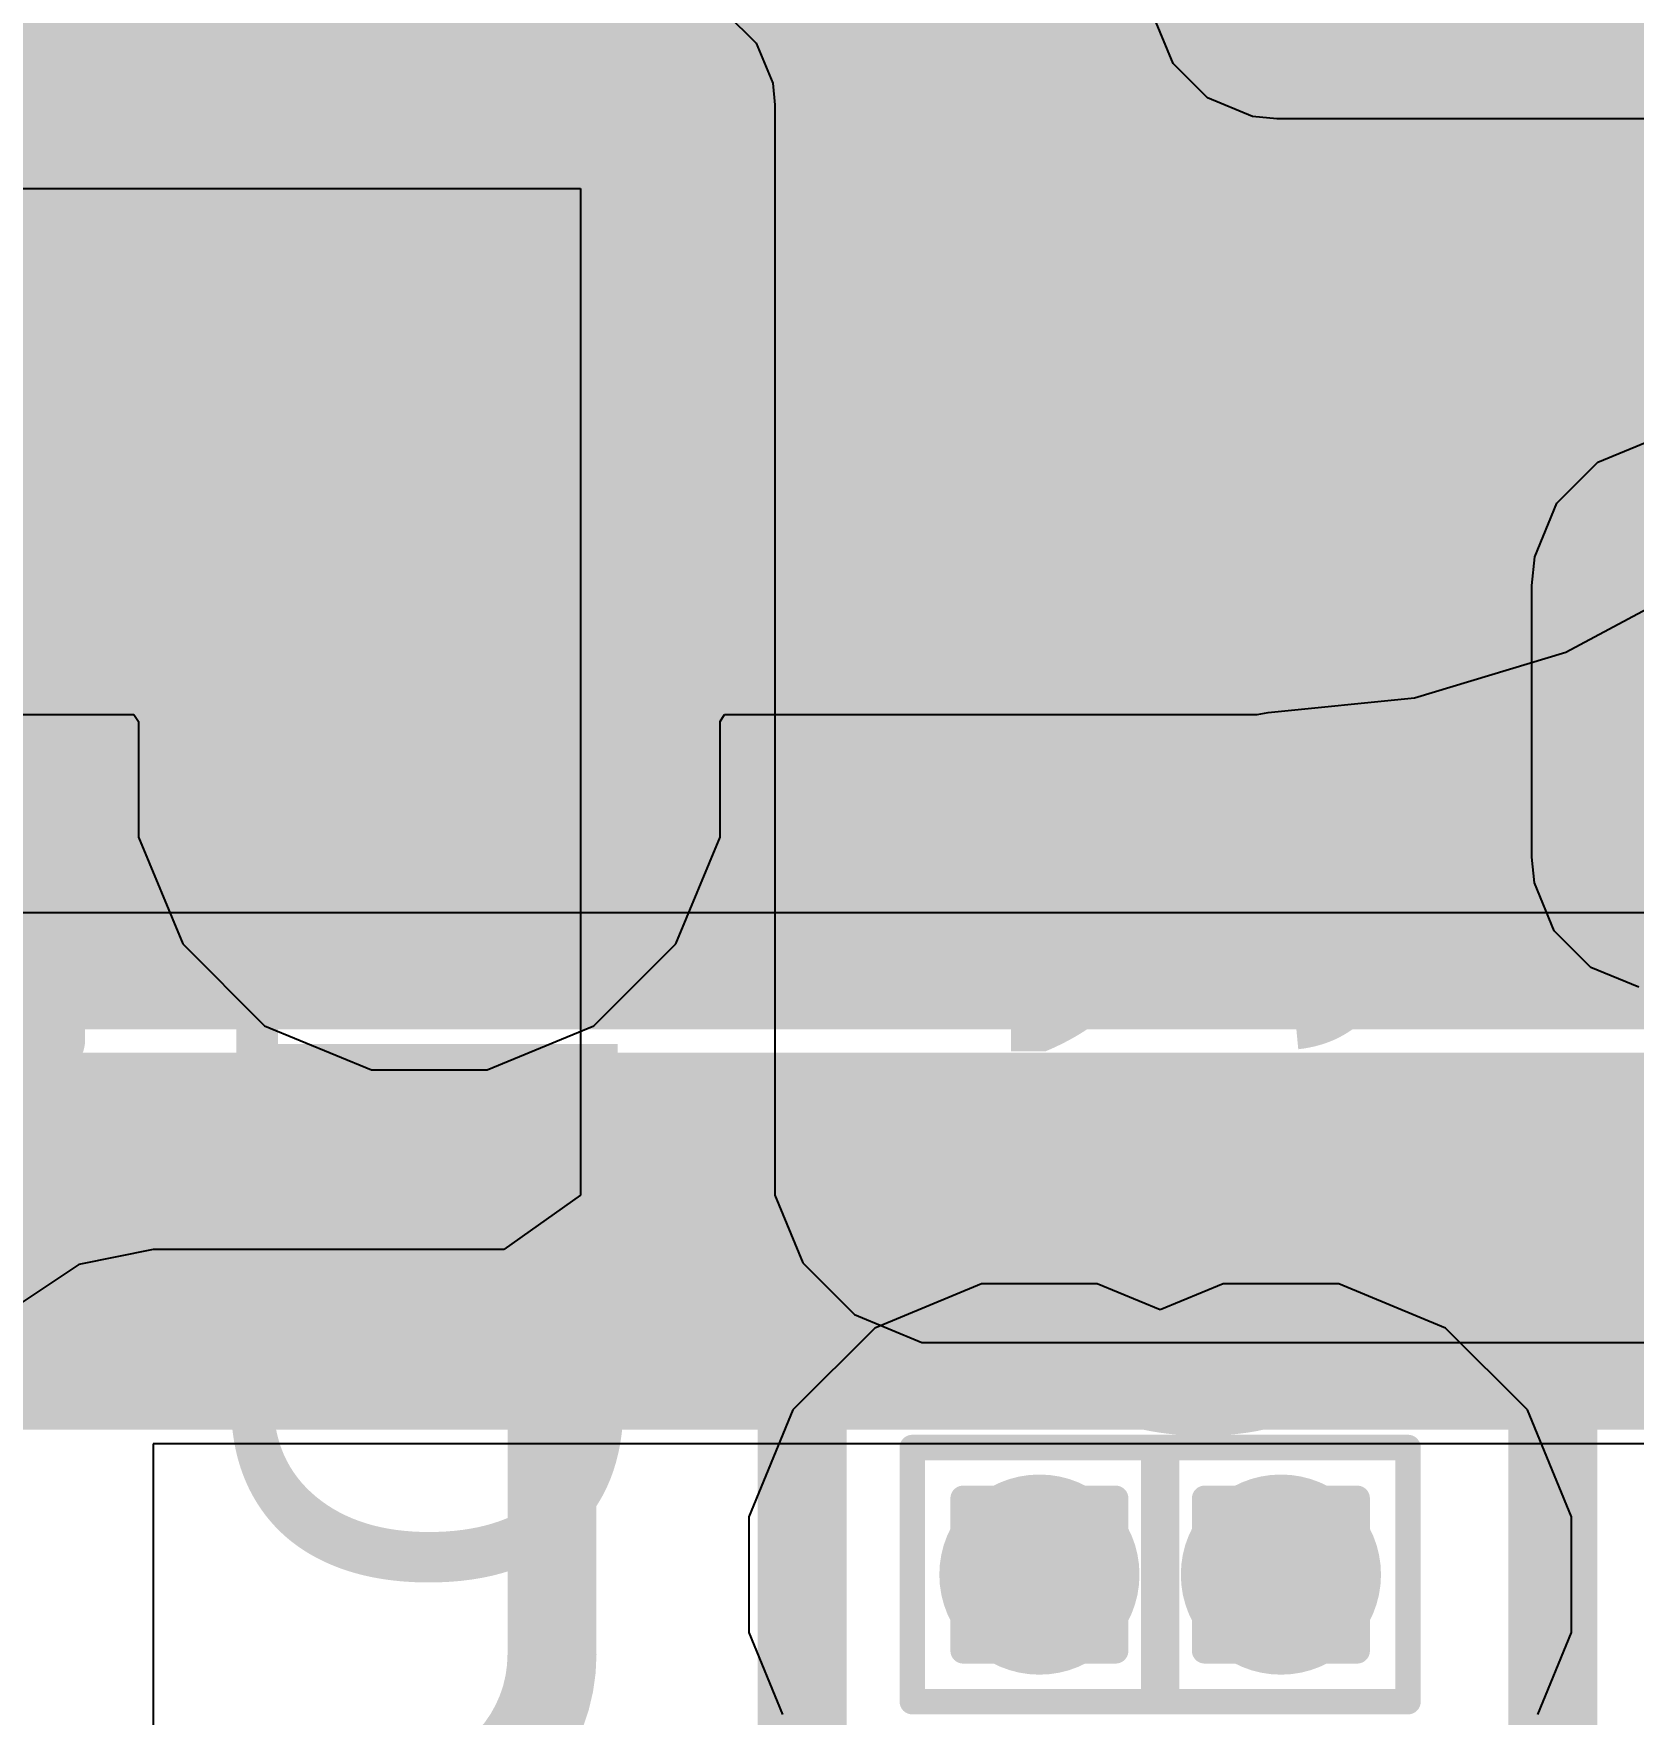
# Model space of a CAD drawing. Header units: inches. Extents: x -12 to 5357, y -8 to 5291.
# Drawn here: x 26.415 to 29.612, y 26.555 to 29.914 of the extents above; entities that cross this region are included whole.
import ezdxf

# ---------------------------------------------------------------- set-up
doc = ezdxf.new("R2010")
doc.units = ezdxf.units.IN
for name, color, linetype in [('Bottom Layer', 5, 'Continuous'), ('Bottom Overlay', 54, 'Continuous'), ('Bottom Paste', 16, 'Continuous'), ('Bottom Solder', 6, 'Continuous'), ('Drill Drawing', 1, 'Continuous'), ('Ground', 16, 'Continuous'), ('Power', 76, 'Continuous'), ('Top Layer', 1, 'Continuous'), ('Top Paste', 8, 'Continuous'), ('Top Solder', 216, 'Continuous'), ('Via Holes', 16, 'Continuous')]:
    doc.layers.add(name, color=color, linetype=linetype)
doc.styles.add('Arial', font='', dxfattribs={"height": 0.2})
doc.styles.get('Arial').set_extended_font_data('Arial')

# ---------------------------------------------------------------- blocks, each defined once
blk = doc.blocks.new('48_UFQFPN_7_7__19')
at = {"layer": 'Top Layer'}
for points in [[(-2.8, 2.8), (2.8, 2.8), (2.8, -2.8), (-2.8, -2.8)], [(-3.6, 2.4), (-3.05, 2.4), (-3.05, 2.1), (-3.6, 2.1)], [(-3.6, 1.9), (-3.05, 1.9), (-3.05, 1.6), (-3.6, 1.6)], [(-3.6, 1.4), (-3.05, 1.4), (-3.05, 1.1), (-3.6, 1.1)], [(-3.6, 0.9), (-3.05, 0.9), (-3.05, 0.6), (-3.6, 0.6)], [(-3.6, 0.4), (-3.05, 0.4), (-3.05, 0.1), (-3.6, 0.1)], [(-3.6, -0.1), (-3.05, -0.1), (-3.05, -0.4), (-3.6, -0.4)], [(-3.6, -0.6), (-3.05, -0.6), (-3.05, -0.9), (-3.6, -0.9)]]:
    blk.add_hatch(color=1, dxfattribs=at).paths.add_polyline_path(points)
at = {"layer": 'Top Paste'}
for points in [[(-2.8, 2.8), (2.8, 2.8), (2.8, -2.8), (-2.8, -2.8)], [(-3.6, 2.4), (-3.05, 2.4), (-3.05, 2.1), (-3.6, 2.1)], [(-3.6, 1.9), (-3.05, 1.9), (-3.05, 1.6), (-3.6, 1.6)], [(-3.6, 1.4), (-3.05, 1.4), (-3.05, 1.1), (-3.6, 1.1)], [(-3.6, 0.9), (-3.05, 0.9), (-3.05, 0.6), (-3.6, 0.6)], [(-3.6, 0.4), (-3.05, 0.4), (-3.05, 0.1), (-3.6, 0.1)], [(-3.6, -0.1), (-3.05, -0.1), (-3.05, -0.4), (-3.6, -0.4)], [(-3.6, -0.6), (-3.05, -0.6), (-3.05, -0.9), (-3.6, -0.9)]]:
    blk.add_hatch(color=8, dxfattribs=at).paths.add_polyline_path(points)
at = {"layer": 'Top Solder'}
for points in [[(-2.9016, 2.9016), (2.9016, 2.9016), (2.9016, -2.9016), (-2.9016, -2.9016)], [(-3.7016, 2.5016), (-2.9484, 2.5016), (-2.9484, 1.9984), (-3.7016, 1.9984)], [(-3.7016, 2.0016), (-2.9484, 2.0016), (-2.9484, 1.4984), (-3.7016, 1.4984)], [(-3.7016, 1.5016), (-2.9484, 1.5016), (-2.9484, 0.9984), (-3.7016, 0.9984)], [(-3.7016, 1.0016), (-2.9484, 1.0016), (-2.9484, 0.4984), (-3.7016, 0.4984)], [(-3.7016, 0.5016), (-2.9484, 0.5016), (-2.9484, -0.0016), (-3.7016, -0.0016)], [(-3.7016, 0.0016), (-2.9484, 0.0016), (-2.9484, -0.5016), (-3.7016, -0.5016)], [(-3.7016, -0.4984), (-2.9484, -0.4984), (-2.9484, -1.0016), (-3.7016, -1.0016)]]:
    blk.add_hatch(color=216, dxfattribs=at).paths.add_polyline_path(points)
blk = doc.blocks.new('C___0402_B_101')
at = {"layer": 'Bottom Layer'}
for points in [[(-0.2413, 0.3175), (-0.2413, -0.3175), (-0.6985, -0.3175), (-0.6985, 0.3175)], [(0.6985, 0.3175), (0.6985, -0.3175), (0.2413, -0.3175), (0.2413, 0.3175)]]:
    blk.add_hatch(color=5, dxfattribs=at).paths.add_polyline_path(points)
at = {"layer": 'Bottom Paste'}
for points in [[(-0.2413, 0.3175), (-0.2413, -0.3175), (-0.6985, -0.3175), (-0.6985, 0.3175)], [(0.6985, 0.3175), (0.6985, -0.3175), (0.2413, -0.3175), (0.2413, 0.3175)]]:
    blk.add_hatch(color=16, dxfattribs=at).paths.add_polyline_path(points)
at = {"layer": 'Bottom Solder'}
for points in [[(-0.1813, 0.3775), (-0.1813, -0.3775), (-0.7585, -0.3775), (-0.7585, 0.3775)], [(0.7585, 0.3775), (0.7585, -0.3775), (0.1813, -0.3775), (0.1813, 0.3775)]]:
    blk.add_hatch(color=6, dxfattribs=at).paths.add_polyline_path(points)
at = {"layer": 'Bottom Overlay'}
for points in [[(-0.7874, 0.4064, 0.127, 0.127, 0), (-0.7874, -0.4064, 0.127, 0.127, 0)], [(-0.2794, 0.4064, 0.127, 0.127, 0), (-0.7874, 0.4064, 0.127, 0.127, 0)], [(0.7874, 0.4064, 0.127, 0.127, 0), (0.2794, 0.4064, 0.127, 0.127, 0)], [(0.7874, 0.4064, 0.127, 0.127, 0), (0.7874, -0.4064, 0.127, 0.127, 0)], [(-0.2794, -0.4064, 0.127, 0.127, 0), (-0.7874, -0.4064, 0.127, 0.127, 0)], [(0.7874, -0.4064, 0.127, 0.127, 0), (0.2794, -0.4064, 0.127, 0.127, 0)]]:
    blk.add_lwpolyline(points, format="xyseb", dxfattribs=at)
for points in [[(-0.8191, 0.4064, 0.0635, 0.0635, 1), (-0.7556, 0.4064, 0.0635, 0.0635, 1)], [(-0.8191, 0.4064, 0.0635, 0.0635, 1), (-0.7556, 0.4064, 0.0635, 0.0635, 1)], [(-0.3111, 0.4064, 0.0635, 0.0635, 1), (-0.2477, 0.4064, 0.0635, 0.0635, 1)], [(0.2477, 0.4064, 0.0635, 0.0635, 1), (0.3112, 0.4064, 0.0635, 0.0635, 1)], [(0.7557, 0.4064, 0.0635, 0.0635, 1), (0.8192, 0.4064, 0.0635, 0.0635, 1)], [(0.7557, 0.4064, 0.0635, 0.0635, 1), (0.8192, 0.4064, 0.0635, 0.0635, 1)], [(-0.8191, -0.4064, 0.0635, 0.0635, 1), (-0.7556, -0.4064, 0.0635, 0.0635, 1)], [(-0.8191, -0.4064, 0.0635, 0.0635, 1), (-0.7556, -0.4064, 0.0635, 0.0635, 1)], [(-0.3111, -0.4064, 0.0635, 0.0635, 1), (-0.2477, -0.4064, 0.0635, 0.0635, 1)], [(0.2477, -0.4064, 0.0635, 0.0635, 1), (0.3112, -0.4064, 0.0635, 0.0635, 1)], [(0.7557, -0.4064, 0.0635, 0.0635, 1), (0.8192, -0.4064, 0.0635, 0.0635, 1)], [(0.7557, -0.4064, 0.0635, 0.0635, 1), (0.8192, -0.4064, 0.0635, 0.0635, 1)]]:
    blk.add_lwpolyline(points, format="xyseb", close=True, dxfattribs=at)
blk = doc.blocks.new('C___0402_B_106')
at = {"layer": 'Bottom Layer'}
for points in [[(-0.2413, 0.3175), (-0.2413, -0.3175), (-0.6985, -0.3175), (-0.6985, 0.3175)], [(0.6985, 0.3175), (0.6985, -0.3175), (0.2413, -0.3175), (0.2413, 0.3175)]]:
    blk.add_hatch(color=5, dxfattribs=at).paths.add_polyline_path(points)
at = {"layer": 'Bottom Paste'}
for points in [[(-0.2413, 0.3175), (-0.2413, -0.3175), (-0.6985, -0.3175), (-0.6985, 0.3175)], [(0.6985, 0.3175), (0.6985, -0.3175), (0.2413, -0.3175), (0.2413, 0.3175)]]:
    blk.add_hatch(color=16, dxfattribs=at).paths.add_polyline_path(points)
at = {"layer": 'Bottom Solder'}
for points in [[(-0.1813, 0.3775), (-0.1813, -0.3775), (-0.7585, -0.3775), (-0.7585, 0.3775)], [(0.7585, 0.3775), (0.7585, -0.3775), (0.1813, -0.3775), (0.1813, 0.3775)]]:
    blk.add_hatch(color=6, dxfattribs=at).paths.add_polyline_path(points)
at = {"layer": 'Bottom Overlay'}
for points in [[(-0.7874, -0.4064, 0.127, 0.127, 0), (-0.7874, 0.4064, 0.127, 0.127, 0)], [(-0.7874, 0.4064, 0.127, 0.127, 0), (-0.2794, 0.4064, 0.127, 0.127, 0)], [(0.7874, 0.4064, 0.127, 0.127, 0), (0.2794, 0.4064, 0.127, 0.127, 0)], [(0.7874, -0.4064, 0.127, 0.127, 0), (0.7874, 0.4064, 0.127, 0.127, 0)], [(-0.2794, -0.4064, 0.127, 0.127, 0), (-0.7874, -0.4064, 0.127, 0.127, 0)], [(0.7874, -0.4064, 0.127, 0.127, 0), (0.2794, -0.4064, 0.127, 0.127, 0)]]:
    blk.add_lwpolyline(points, format="xyseb", dxfattribs=at)
for points in [[(-0.8191, 0.4064, 0.0635, 0.0635, 1), (-0.7556, 0.4064, 0.0635, 0.0635, 1)], [(-0.8191, 0.4064, 0.0635, 0.0635, 1), (-0.7556, 0.4064, 0.0635, 0.0635, 1)], [(-0.3112, 0.4064, 0.0635, 0.0635, 1), (-0.2477, 0.4064, 0.0635, 0.0635, 1)], [(0.2477, 0.4064, 0.0635, 0.0635, 1), (0.3111, 0.4064, 0.0635, 0.0635, 1)], [(0.7556, 0.4064, 0.0635, 0.0635, 1), (0.8191, 0.4064, 0.0635, 0.0635, 1)], [(0.7556, 0.4064, 0.0635, 0.0635, 1), (0.8191, 0.4064, 0.0635, 0.0635, 1)], [(-0.8191, -0.4064, 0.0635, 0.0635, 1), (-0.7556, -0.4064, 0.0635, 0.0635, 1)], [(-0.8191, -0.4064, 0.0635, 0.0635, 1), (-0.7556, -0.4064, 0.0635, 0.0635, 1)], [(-0.3112, -0.4064, 0.0635, 0.0635, 1), (-0.2477, -0.4064, 0.0635, 0.0635, 1)], [(0.2477, -0.4064, 0.0635, 0.0635, 1), (0.3111, -0.4064, 0.0635, 0.0635, 1)], [(0.7556, -0.4064, 0.0635, 0.0635, 1), (0.8191, -0.4064, 0.0635, 0.0635, 1)], [(0.7556, -0.4064, 0.0635, 0.0635, 1), (0.8191, -0.4064, 0.0635, 0.0635, 1)]]:
    blk.add_lwpolyline(points, format="xyseb", close=True, dxfattribs=at)
blk = doc.blocks.new('C___0402_B_111')
at = {"layer": 'Bottom Layer'}
for points in [[(-0.2413, 0.3175), (-0.2413, -0.3175), (-0.6985, -0.3175), (-0.6985, 0.3175)], [(0.6985, 0.3175), (0.6985, -0.3175), (0.2413, -0.3175), (0.2413, 0.3175)]]:
    blk.add_hatch(color=5, dxfattribs=at).paths.add_polyline_path(points)
at = {"layer": 'Bottom Paste'}
for points in [[(-0.2413, 0.3175), (-0.2413, -0.3175), (-0.6985, -0.3175), (-0.6985, 0.3175)], [(0.6985, 0.3175), (0.6985, -0.3175), (0.2413, -0.3175), (0.2413, 0.3175)]]:
    blk.add_hatch(color=16, dxfattribs=at).paths.add_polyline_path(points)
at = {"layer": 'Bottom Solder'}
for points in [[(-0.1813, 0.3775), (-0.1813, -0.3775), (-0.7585, -0.3775), (-0.7585, 0.3775)], [(0.7585, 0.3775), (0.7585, -0.3775), (0.1813, -0.3775), (0.1813, 0.3775)]]:
    blk.add_hatch(color=6, dxfattribs=at).paths.add_polyline_path(points)
at = {"layer": 'Bottom Overlay'}
for points in [[(-0.7874, 0.4064, 0.127, 0.127, 0), (-0.7874, -0.4064, 0.127, 0.127, 0)], [(-0.2794, 0.4064, 0.127, 0.127, 0), (-0.7874, 0.4064, 0.127, 0.127, 0)], [(0.2794, 0.4064, 0.127, 0.127, 0), (0.7874, 0.4064, 0.127, 0.127, 0)], [(0.7874, 0.4064, 0.127, 0.127, 0), (0.7874, -0.4064, 0.127, 0.127, 0)], [(-0.7874, -0.4064, 0.127, 0.127, 0), (-0.2794, -0.4064, 0.127, 0.127, 0)], [(0.2794, -0.4064, 0.127, 0.127, 0), (0.7874, -0.4064, 0.127, 0.127, 0)]]:
    blk.add_lwpolyline(points, format="xyseb", dxfattribs=at)
for points in [[(-0.8191, 0.4064, 0.0635, 0.0635, 1), (-0.7556, 0.4064, 0.0635, 0.0635, 1)], [(-0.8191, 0.4064, 0.0635, 0.0635, 1), (-0.7556, 0.4064, 0.0635, 0.0635, 1)], [(-0.3112, 0.4064, 0.0635, 0.0635, 1), (-0.2477, 0.4064, 0.0635, 0.0635, 1)], [(0.2477, 0.4064, 0.0635, 0.0635, 1), (0.3111, 0.4064, 0.0635, 0.0635, 1)], [(0.7556, 0.4064, 0.0635, 0.0635, 1), (0.8191, 0.4064, 0.0635, 0.0635, 1)], [(0.7556, 0.4064, 0.0635, 0.0635, 1), (0.8191, 0.4064, 0.0635, 0.0635, 1)], [(-0.8191, -0.4064, 0.0635, 0.0635, 1), (-0.7556, -0.4064, 0.0635, 0.0635, 1)], [(-0.8191, -0.4064, 0.0635, 0.0635, 1), (-0.7556, -0.4064, 0.0635, 0.0635, 1)], [(-0.3112, -0.4064, 0.0635, 0.0635, 1), (-0.2477, -0.4064, 0.0635, 0.0635, 1)], [(0.2477, -0.4064, 0.0635, 0.0635, 1), (0.3111, -0.4064, 0.0635, 0.0635, 1)], [(0.7556, -0.4064, 0.0635, 0.0635, 1), (0.8191, -0.4064, 0.0635, 0.0635, 1)], [(0.7556, -0.4064, 0.0635, 0.0635, 1), (0.8191, -0.4064, 0.0635, 0.0635, 1)]]:
    blk.add_lwpolyline(points, format="xyseb", close=True, dxfattribs=at)
blk = doc.blocks.new('C___0402_B_112')
at = {"layer": 'Bottom Layer'}
for points in [[(-0.2413, 0.3175), (-0.2413, -0.3175), (-0.6985, -0.3175), (-0.6985, 0.3175)], [(0.6985, 0.3175), (0.6985, -0.3175), (0.2413, -0.3175), (0.2413, 0.3175)]]:
    blk.add_hatch(color=5, dxfattribs=at).paths.add_polyline_path(points)
at = {"layer": 'Bottom Paste'}
for points in [[(-0.2413, 0.3175), (-0.2413, -0.3175), (-0.6985, -0.3175), (-0.6985, 0.3175)], [(0.6985, 0.3175), (0.6985, -0.3175), (0.2413, -0.3175), (0.2413, 0.3175)]]:
    blk.add_hatch(color=16, dxfattribs=at).paths.add_polyline_path(points)
at = {"layer": 'Bottom Solder'}
for points in [[(-0.1813, 0.3775), (-0.1813, -0.3775), (-0.7585, -0.3775), (-0.7585, 0.3775)], [(0.7585, 0.3775), (0.7585, -0.3775), (0.1813, -0.3775), (0.1813, 0.3775)]]:
    blk.add_hatch(color=6, dxfattribs=at).paths.add_polyline_path(points)
at = {"layer": 'Bottom Overlay'}
for points in [[(-0.7874, 0.4064, 0.127, 0.127, 0), (-0.7874, -0.4064, 0.127, 0.127, 0)], [(-0.7874, 0.4064, 0.127, 0.127, 0), (-0.2794, 0.4064, 0.127, 0.127, 0)], [(0.2794, 0.4064, 0.127, 0.127, 0), (0.7874, 0.4064, 0.127, 0.127, 0)], [(0.7874, 0.4064, 0.127, 0.127, 0), (0.7874, -0.4064, 0.127, 0.127, 0)], [(-0.7874, -0.4064, 0.127, 0.127, 0), (-0.2794, -0.4064, 0.127, 0.127, 0)], [(0.2794, -0.4064, 0.127, 0.127, 0), (0.7874, -0.4064, 0.127, 0.127, 0)]]:
    blk.add_lwpolyline(points, format="xyseb", dxfattribs=at)
for points in [[(-0.8192, 0.4064, 0.0635, 0.0635, 1), (-0.7557, 0.4064, 0.0635, 0.0635, 1)], [(-0.8192, 0.4064, 0.0635, 0.0635, 1), (-0.7557, 0.4064, 0.0635, 0.0635, 1)], [(-0.3111, 0.4064, 0.0635, 0.0635, 1), (-0.2477, 0.4064, 0.0635, 0.0635, 1)], [(0.2477, 0.4064, 0.0635, 0.0635, 1), (0.3111, 0.4064, 0.0635, 0.0635, 1)], [(0.7557, 0.4064, 0.0635, 0.0635, 1), (0.8192, 0.4064, 0.0635, 0.0635, 1)], [(0.7557, 0.4064, 0.0635, 0.0635, 1), (0.8192, 0.4064, 0.0635, 0.0635, 1)], [(-0.8192, -0.4064, 0.0635, 0.0635, 1), (-0.7557, -0.4064, 0.0635, 0.0635, 1)], [(-0.8192, -0.4064, 0.0635, 0.0635, 1), (-0.7557, -0.4064, 0.0635, 0.0635, 1)], [(-0.3111, -0.4064, 0.0635, 0.0635, 1), (-0.2477, -0.4064, 0.0635, 0.0635, 1)], [(0.2477, -0.4064, 0.0635, 0.0635, 1), (0.3111, -0.4064, 0.0635, 0.0635, 1)], [(0.7557, -0.4064, 0.0635, 0.0635, 1), (0.8192, -0.4064, 0.0635, 0.0635, 1)], [(0.7557, -0.4064, 0.0635, 0.0635, 1), (0.8192, -0.4064, 0.0635, 0.0635, 1)]]:
    blk.add_lwpolyline(points, format="xyseb", close=True, dxfattribs=at)

msp = doc.modelspace()

# ---------------------------------------------------------------- hatches: boundary and pattern name
at = {"layer": 'Bottom Layer'}
h = msp.add_hatch(color=5, dxfattribs=at)
edge = h.paths.add_edge_path()
edge.add_arc((27.2056, 28.424), 0.2, 0, 360)
h = msp.add_hatch(color=5, dxfattribs=at)
edge = h.paths.add_edge_path()
edge.add_arc((28.4248, 26.8345), 0.2, 0, 360)
h = msp.add_hatch(color=5, dxfattribs=at)
edge = h.paths.add_edge_path()
edge.add_arc((28.9074, 26.8345), 0.2, 0, 360)
at = {"layer": 'Ground'}
h = msp.add_hatch(color=16, dxfattribs=at)
edge = h.paths.add_edge_path()
edge.add_arc((27.2056, 28.424), 0.2, 0, 360)
h = msp.add_hatch(color=16, dxfattribs=at)
edge = h.paths.add_edge_path()
edge.add_arc((28.4248, 26.8345), 0.2, 0, 360)
h = msp.add_hatch(color=16, dxfattribs=at)
edge = h.paths.add_edge_path()
edge.add_arc((28.9074, 26.8345), 0.2, 0, 360)
at = {"layer": 'Power'}
h = msp.add_hatch(color=76, dxfattribs=at)
edge = h.paths.add_edge_path()
edge.add_arc((27.2056, 28.424), 0.2, 0, 360)
h = msp.add_hatch(color=76, dxfattribs=at)
edge = h.paths.add_edge_path()
edge.add_arc((28.4248, 26.8345), 0.2, 0, 360)
h = msp.add_hatch(color=76, dxfattribs=at)
edge = h.paths.add_edge_path()
edge.add_arc((28.9074, 26.8345), 0.2, 0, 360)
at = {"layer": 'Top Layer'}
h = msp.add_hatch(color=1, dxfattribs=at)
edge = h.paths.add_edge_path()
edge.add_arc((27.2056, 28.424), 0.2, 0, 360)
h = msp.add_hatch(color=1, dxfattribs=at)
edge = h.paths.add_edge_path()
edge.add_arc((28.4248, 26.8345), 0.2, 0, 360)
h = msp.add_hatch(color=1, dxfattribs=at)
edge = h.paths.add_edge_path()
edge.add_arc((28.9074, 26.8345), 0.2, 0, 360)
at = {"layer": 'Via Holes'}
h = msp.add_hatch(color=7, dxfattribs=at)
edge = h.paths.add_edge_path()
edge.add_arc((27.2056, 28.424), 0.1, 0, 360)
h = msp.add_hatch(color=7, dxfattribs=at)
edge = h.paths.add_edge_path()
edge.add_arc((28.4248, 26.8345), 0.1, 0, 360)
h = msp.add_hatch(color=7, dxfattribs=at)
edge = h.paths.add_edge_path()
edge.add_arc((28.9074, 26.8345), 0.1, 0, 360)

# ---------------------------------------------------------------- linework, layer by layer
at = {"layer": 'Bottom Layer'}
for p, q in [((27.7975, 29.9559), (27.8587, 29.8948)), ((28.6918, 29.8545), (28.6545, 29.9446)), ((27.8587, 29.8948), (27.8918, 29.8149)), ((28.7607, 29.7856), (28.6918, 29.8545)), ((27.8918, 29.8149), (27.896, 29.7716)), ((27.896, 29.7716), (27.896, 29.7716)), ((27.896, 29.7716), (27.8961, 28.7841)), ((28.8507, 29.7483), (28.7607, 29.7856)), ((28.8995, 29.7435), (28.8507, 29.7483)), ((31.2214, 29.7435), (28.8995, 29.7435)), ((26.237, 29.6048), (27.5076, 29.6048)), ((27.5076, 29.6048), (27.5076, 28.7841)), ((29.5407, 29.0574), (29.6476, 29.1016)), ((29.4589, 28.9756), (29.5407, 29.0574)), ((29.4147, 28.8687), (29.4589, 28.9756)), ((29.409, 28.8109), (29.4147, 28.8687)), ((29.409, 28.2685), (29.409, 28.8109)), ((27.5076, 28.7841), (27.5076, 27.5926)), ((27.8961, 28.7841), (27.8961, 27.6655)), ((29.4141, 28.2168), (29.409, 28.2685)), ((29.409, 28.2685), (29.409, 28.2685)), ((29.4537, 28.121), (29.4141, 28.2168)), ((29.527, 28.0478), (29.4537, 28.121)), ((29.6227, 28.0082), (29.527, 28.0478)), ((27.8961, 27.6655), (27.8961, 27.5925)), ((27.5076, 27.5926), (27.3548, 27.484)), ((27.8961, 27.5925), (27.9519, 27.4577)), ((26.6541, 27.484), (26.5054, 27.4544)), ((27.3548, 27.484), (26.6541, 27.484)), ((26.5054, 27.4544), (26.3794, 27.3702)), ((27.9519, 27.4577), (28.0552, 27.3544)), ((28.0552, 27.3544), (28.19, 27.2986)), ((28.19, 27.2986), (28.263, 27.2986)), ((28.263, 27.2986), (28.263, 27.2986)), ((28.263, 27.2986), (30.0427, 27.2986)), ((26.6541, 27.0955), (26.6541, 24.8436)), ((29.8438, 27.0955), (26.6541, 27.0955))]:
    msp.add_line(p, q, dxfattribs=at)
for points in [[(26.1609, 29.3017, 0.381, 0.381, 0), (27.2041, 29.3017, 0.381, 0.381, 0)], [(27.2041, 29.3017, 0.381, 0.381, 0), (27.2041, 29.3017, 0.381, 0.381, 0)], [(27.2041, 29.3017, 0.381, 0.381, 0), (27.2056, 29.3017, 0.381, 0.381, 0)], [(27.2056, 28.424, 0.381, 0.381, 0), (27.2056, 29.3017, 0.381, 0.381, 0)]]:
    msp.add_lwpolyline(points, format="xyseb", dxfattribs=at)
for points in [[(27.1088, 29.3017, 0.1905, 0.1905, 1), (27.2993, 29.3017, 0.1905, 0.1905, 1)], [(27.1088, 29.3017, 0.1905, 0.1905, 1), (27.2993, 29.3017, 0.1905, 0.1905, 1)], [(27.1088, 29.3017, 0.1905, 0.1905, 1), (27.2993, 29.3017, 0.1905, 0.1905, 1)], [(27.1088, 29.3017, 0.1905, 0.1905, 1), (27.2993, 29.3017, 0.1905, 0.1905, 1)], [(27.1103, 29.3017, 0.1905, 0.1905, 1), (27.3008, 29.3017, 0.1905, 0.1905, 1)], [(27.1103, 29.3017, 0.1905, 0.1905, 1), (27.3008, 29.3017, 0.1905, 0.1905, 1)], [(27.1103, 28.424, 0.1905, 0.1905, 1), (27.3008, 28.424, 0.1905, 0.1905, 1)]]:
    msp.add_lwpolyline(points, format="xyseb", close=True, dxfattribs=at)
at = {"layer": 'Drill Drawing'}
for points in [[(26.9516, 28.678, 0.0508, 0.0508, 0), (27.4596, 28.678, 0.0508, 0.0508, 0)], [(26.9516, 28.17, 0.0508, 0.0508, 0), (26.9516, 28.678, 0.0508, 0.0508, 0)], [(27.4596, 28.17, 0.0508, 0.0508, 0), (27.4596, 28.678, 0.0508, 0.0508, 0)], [(27.0532, 28.5764, 0.0508, 0.0508, 0), (27.358, 28.5764, 0.0508, 0.0508, 0)], [(27.0532, 28.2716, 0.0508, 0.0508, 0), (27.0532, 28.5764, 0.0508, 0.0508, 0)], [(27.358, 28.2716, 0.0508, 0.0508, 0), (27.358, 28.5764, 0.0508, 0.0508, 0)], [(27.0532, 28.2716, 0.0508, 0.0508, 0), (27.358, 28.2716, 0.0508, 0.0508, 0)], [(26.9516, 28.17, 0.0508, 0.0508, 0), (27.4596, 28.17, 0.0508, 0.0508, 0)], [(28.1708, 27.0885, 0.0508, 0.0508, 0), (28.6788, 27.0885, 0.0508, 0.0508, 0)], [(28.1708, 26.5805, 0.0508, 0.0508, 0), (28.1708, 27.0885, 0.0508, 0.0508, 0)], [(28.6534, 27.0885, 0.0508, 0.0508, 0), (29.1614, 27.0885, 0.0508, 0.0508, 0)], [(28.6534, 26.5805, 0.0508, 0.0508, 0), (28.6534, 27.0885, 0.0508, 0.0508, 0)], [(28.6788, 26.5805, 0.0508, 0.0508, 0), (28.6788, 27.0885, 0.0508, 0.0508, 0)], [(29.1614, 26.5805, 0.0508, 0.0508, 0), (29.1614, 27.0885, 0.0508, 0.0508, 0)], [(28.2724, 26.9869, 0.0508, 0.0508, 0), (28.5772, 26.9869, 0.0508, 0.0508, 0)], [(28.2724, 26.6821, 0.0508, 0.0508, 0), (28.2724, 26.9869, 0.0508, 0.0508, 0)], [(28.5772, 26.6821, 0.0508, 0.0508, 0), (28.5772, 26.9869, 0.0508, 0.0508, 0)], [(28.755, 26.9869, 0.0508, 0.0508, 0), (29.0598, 26.9869, 0.0508, 0.0508, 0)], [(28.755, 26.6821, 0.0508, 0.0508, 0), (28.755, 26.9869, 0.0508, 0.0508, 0)], [(29.0598, 26.6821, 0.0508, 0.0508, 0), (29.0598, 26.9869, 0.0508, 0.0508, 0)], [(28.2724, 26.6821, 0.0508, 0.0508, 0), (28.5772, 26.6821, 0.0508, 0.0508, 0)], [(28.755, 26.6821, 0.0508, 0.0508, 0), (29.0598, 26.6821, 0.0508, 0.0508, 0)], [(28.1708, 26.5805, 0.0508, 0.0508, 0), (28.6788, 26.5805, 0.0508, 0.0508, 0)], [(28.6534, 26.5805, 0.0508, 0.0508, 0), (29.1614, 26.5805, 0.0508, 0.0508, 0)]]:
    msp.add_lwpolyline(points, format="xyseb", dxfattribs=at)
for points in [[(26.9389, 28.678, 0.0254, 0.0254, 1), (26.9643, 28.678, 0.0254, 0.0254, 1)], [(26.9389, 28.678, 0.0254, 0.0254, 1), (26.9643, 28.678, 0.0254, 0.0254, 1)], [(27.4469, 28.678, 0.0254, 0.0254, 1), (27.4723, 28.678, 0.0254, 0.0254, 1)], [(27.4469, 28.678, 0.0254, 0.0254, 1), (27.4723, 28.678, 0.0254, 0.0254, 1)], [(27.0405, 28.5764, 0.0254, 0.0254, 1), (27.0659, 28.5764, 0.0254, 0.0254, 1)], [(27.0405, 28.5764, 0.0254, 0.0254, 1), (27.0659, 28.5764, 0.0254, 0.0254, 1)], [(27.3453, 28.5764, 0.0254, 0.0254, 1), (27.3707, 28.5764, 0.0254, 0.0254, 1)], [(27.3453, 28.5764, 0.0254, 0.0254, 1), (27.3707, 28.5764, 0.0254, 0.0254, 1)], [(27.0405, 28.2716, 0.0254, 0.0254, 1), (27.0659, 28.2716, 0.0254, 0.0254, 1)], [(27.0405, 28.2716, 0.0254, 0.0254, 1), (27.0659, 28.2716, 0.0254, 0.0254, 1)], [(27.3453, 28.2716, 0.0254, 0.0254, 1), (27.3707, 28.2716, 0.0254, 0.0254, 1)], [(27.3453, 28.2716, 0.0254, 0.0254, 1), (27.3707, 28.2716, 0.0254, 0.0254, 1)], [(26.9389, 28.17, 0.0254, 0.0254, 1), (26.9643, 28.17, 0.0254, 0.0254, 1)], [(26.9389, 28.17, 0.0254, 0.0254, 1), (26.9643, 28.17, 0.0254, 0.0254, 1)], [(27.4469, 28.17, 0.0254, 0.0254, 1), (27.4723, 28.17, 0.0254, 0.0254, 1)], [(27.4469, 28.17, 0.0254, 0.0254, 1), (27.4723, 28.17, 0.0254, 0.0254, 1)], [(28.1581, 27.0885, 0.0254, 0.0254, 1), (28.1835, 27.0885, 0.0254, 0.0254, 1)], [(28.1581, 27.0885, 0.0254, 0.0254, 1), (28.1835, 27.0885, 0.0254, 0.0254, 1)], [(28.6407, 27.0885, 0.0254, 0.0254, 1), (28.6661, 27.0885, 0.0254, 0.0254, 1)], [(28.6407, 27.0885, 0.0254, 0.0254, 1), (28.6661, 27.0885, 0.0254, 0.0254, 1)], [(28.6661, 27.0885, 0.0254, 0.0254, 1), (28.6915, 27.0885, 0.0254, 0.0254, 1)], [(28.6661, 27.0885, 0.0254, 0.0254, 1), (28.6915, 27.0885, 0.0254, 0.0254, 1)], [(29.1487, 27.0885, 0.0254, 0.0254, 1), (29.1741, 27.0885, 0.0254, 0.0254, 1)], [(29.1487, 27.0885, 0.0254, 0.0254, 1), (29.1741, 27.0885, 0.0254, 0.0254, 1)], [(28.2597, 26.9869, 0.0254, 0.0254, 1), (28.2851, 26.9869, 0.0254, 0.0254, 1)], [(28.2597, 26.9869, 0.0254, 0.0254, 1), (28.2851, 26.9869, 0.0254, 0.0254, 1)], [(28.5645, 26.9869, 0.0254, 0.0254, 1), (28.5899, 26.9869, 0.0254, 0.0254, 1)], [(28.5645, 26.9869, 0.0254, 0.0254, 1), (28.5899, 26.9869, 0.0254, 0.0254, 1)], [(28.7423, 26.9869, 0.0254, 0.0254, 1), (28.7677, 26.9869, 0.0254, 0.0254, 1)], [(28.7423, 26.9869, 0.0254, 0.0254, 1), (28.7677, 26.9869, 0.0254, 0.0254, 1)], [(29.0471, 26.9869, 0.0254, 0.0254, 1), (29.0725, 26.9869, 0.0254, 0.0254, 1)], [(29.0471, 26.9869, 0.0254, 0.0254, 1), (29.0725, 26.9869, 0.0254, 0.0254, 1)], [(28.2597, 26.6821, 0.0254, 0.0254, 1), (28.2851, 26.6821, 0.0254, 0.0254, 1)], [(28.2597, 26.6821, 0.0254, 0.0254, 1), (28.2851, 26.6821, 0.0254, 0.0254, 1)], [(28.5645, 26.6821, 0.0254, 0.0254, 1), (28.5899, 26.6821, 0.0254, 0.0254, 1)], [(28.5645, 26.6821, 0.0254, 0.0254, 1), (28.5899, 26.6821, 0.0254, 0.0254, 1)], [(28.7423, 26.6821, 0.0254, 0.0254, 1), (28.7677, 26.6821, 0.0254, 0.0254, 1)], [(28.7423, 26.6821, 0.0254, 0.0254, 1), (28.7677, 26.6821, 0.0254, 0.0254, 1)], [(29.0471, 26.6821, 0.0254, 0.0254, 1), (29.0725, 26.6821, 0.0254, 0.0254, 1)], [(29.0471, 26.6821, 0.0254, 0.0254, 1), (29.0725, 26.6821, 0.0254, 0.0254, 1)], [(28.1581, 26.5805, 0.0254, 0.0254, 1), (28.1835, 26.5805, 0.0254, 0.0254, 1)], [(28.1581, 26.5805, 0.0254, 0.0254, 1), (28.1835, 26.5805, 0.0254, 0.0254, 1)], [(28.6407, 26.5805, 0.0254, 0.0254, 1), (28.6661, 26.5805, 0.0254, 0.0254, 1)], [(28.6407, 26.5805, 0.0254, 0.0254, 1), (28.6661, 26.5805, 0.0254, 0.0254, 1)], [(28.6661, 26.5805, 0.0254, 0.0254, 1), (28.6915, 26.5805, 0.0254, 0.0254, 1)], [(28.6661, 26.5805, 0.0254, 0.0254, 1), (28.6915, 26.5805, 0.0254, 0.0254, 1)], [(29.1487, 26.5805, 0.0254, 0.0254, 1), (29.1741, 26.5805, 0.0254, 0.0254, 1)], [(29.1487, 26.5805, 0.0254, 0.0254, 1), (29.1741, 26.5805, 0.0254, 0.0254, 1)]]:
    msp.add_lwpolyline(points, format="xyseb", close=True, dxfattribs=at)
at = {"layer": 'Ground'}
for p, q in [((28.3092, 27.4155), (28.0957, 27.3271)), ((28.5403, 27.4155), (28.3092, 27.4155)), ((28.6661, 27.3634), (28.5403, 27.4155)), ((28.7918, 27.4155), (28.6661, 27.3634)), ((29.0229, 27.4155), (28.7918, 27.4155)), ((29.2365, 27.3271), (29.0229, 27.4155)), ((28.0957, 27.3271), (27.9322, 27.1636)), ((29.3999, 27.1636), (29.2365, 27.3271)), ((27.9322, 27.1636), (27.8438, 26.9501)), ((29.4884, 26.9501), (29.3999, 27.1636)), ((27.8438, 26.9501), (27.8438, 26.719)), ((29.4884, 26.719), (29.4884, 26.9501)), ((27.8438, 26.719), (27.9116, 26.5551)), ((29.4205, 26.5551), (29.4884, 26.719))]:
    msp.add_line(p, q, dxfattribs=at)
at = {"layer": 'Power'}
for p, q in [((29.4765, 28.6781), (29.7552, 28.827)), ((29.1742, 28.5864), (29.4765, 28.6781)), ((28.8817, 28.5576), (29.1742, 28.5864)), ((24.9508, 28.5532), (26.6154, 28.5532)), ((26.6154, 28.5532), (26.6246, 28.5395)), ((27.7866, 28.5395), (27.7957, 28.5532)), ((27.7957, 28.5532), (28.8598, 28.5532)), ((28.8598, 28.5532), (28.8817, 28.5576)), ((26.6246, 28.5395), (26.6246, 28.3084)), ((27.7866, 28.3084), (27.7866, 28.5395)), ((26.6246, 28.3084), (26.713, 28.0949)), ((27.6981, 28.0949), (27.7866, 28.3084)), ((26.713, 28.0949), (26.8765, 27.9314)), ((27.5347, 27.9314), (27.6981, 28.0949)), ((26.8765, 27.9314), (27.09, 27.843)), ((27.3211, 27.843), (27.5347, 27.9314)), ((27.09, 27.843), (27.3211, 27.843))]:
    msp.add_line(p, q, dxfattribs=at)
for points in [[(29.4508, 30.2903, 0.254, 0.254, -0.414214), (28.7461, 29.5856, 0.254, 0.254, 0)], [(29.9556, 30.167, 0.254, 0.254, -0.414214), (28.8598, 29.0712, 0.254, 0.254, 0)], [(21.9409, 29.5856, 0.254, 0.254, 0), (28.7461, 29.5856, 0.254, 0.254, 0)], [(24.3764, 29.0712, 0.254, 0.254, 0), (28.8598, 29.0712, 0.254, 0.254, 0)]]:
    msp.add_lwpolyline(points, format="xyseb", dxfattribs=at)
for points in [[(28.6826, 29.5856, 0.127, 0.127, 1), (28.8096, 29.5856, 0.127, 0.127, 1)], [(28.6826, 29.5856, 0.127, 0.127, 1), (28.8096, 29.5856, 0.127, 0.127, 1)], [(28.7963, 29.0712, 0.127, 0.127, 1), (28.9233, 29.0712, 0.127, 0.127, 1)], [(28.7963, 29.0712, 0.127, 0.127, 1), (28.9233, 29.0712, 0.127, 0.127, 1)]]:
    msp.add_lwpolyline(points, format="xyseb", close=True, dxfattribs=at)
at = {"layer": 'Top Layer'}
msp.add_line((31.3698, 28.157), (26.0318, 28.157), dxfattribs=at)
for points in [[(27.4508, 26.6747, 0.1778, 0.1778, 0), (27.4508, 27.501, 0.1778, 0.1778, 0)], [(27.9508, 26.1434, 0.1778, 0.1778, 0), (27.9508, 27.501, 0.1778, 0.1778, 0)], [(29.4508, 26.4276, 0.1778, 0.1778, 0), (29.4508, 27.501, 0.1778, 0.1778, 0)], [(27.4508, 26.6747, 0.1778, 0.1778, -0.414214), (27.1366, 26.3605, 0.1778, 0.1778, 0)]]:
    msp.add_lwpolyline(points, format="xyseb", dxfattribs=at)
for points in [[(27.4064, 27.501, 0.0889, 0.0889, 1), (27.4953, 27.501, 0.0889, 0.0889, 1)], [(27.9064, 27.501, 0.0889, 0.0889, 1), (27.9953, 27.501, 0.0889, 0.0889, 1)], [(29.4064, 27.501, 0.0889, 0.0889, 1), (29.4953, 27.501, 0.0889, 0.0889, 1)], [(27.4064, 26.6747, 0.0889, 0.0889, 1), (27.4953, 26.6747, 0.0889, 0.0889, 1)], [(27.4064, 26.6747, 0.0889, 0.0889, 1), (27.4953, 26.6747, 0.0889, 0.0889, 1)]]:
    msp.add_lwpolyline(points, format="xyseb", close=True, dxfattribs=at)

# ---------------------------------------------------------------- block references
for name, p, rotation in [('48_UFQFPN_7_7__19', (28.7008, 30.826), 90), ('C___0402_B_112', (26.1609, 29.7716), 90), ('C___0402_B_111', (27.2041, 29.7716), 90), ('C___0402_B_106', (29.9532, 28.0278), 270), ('C___0402_B_101', (25.6667, 28.3072), 180)]:
    msp.add_blockref(name, p, dxfattribs=dict(rotation=rotation))

# ---------------------------------------------------------------- texts
at = {"layer": 'Bottom Overlay', "style": 'Arial', "text_generation_flag": 2}
for s, p in [('C22', (28.3683, 27.058)), ('C17', (26.8202, 26.7647))]:
    msp.add_text(s, height=0.762, rotation=270, dxfattribs=at).set_placement(p)

doc.saveas('drawing.dxf')
